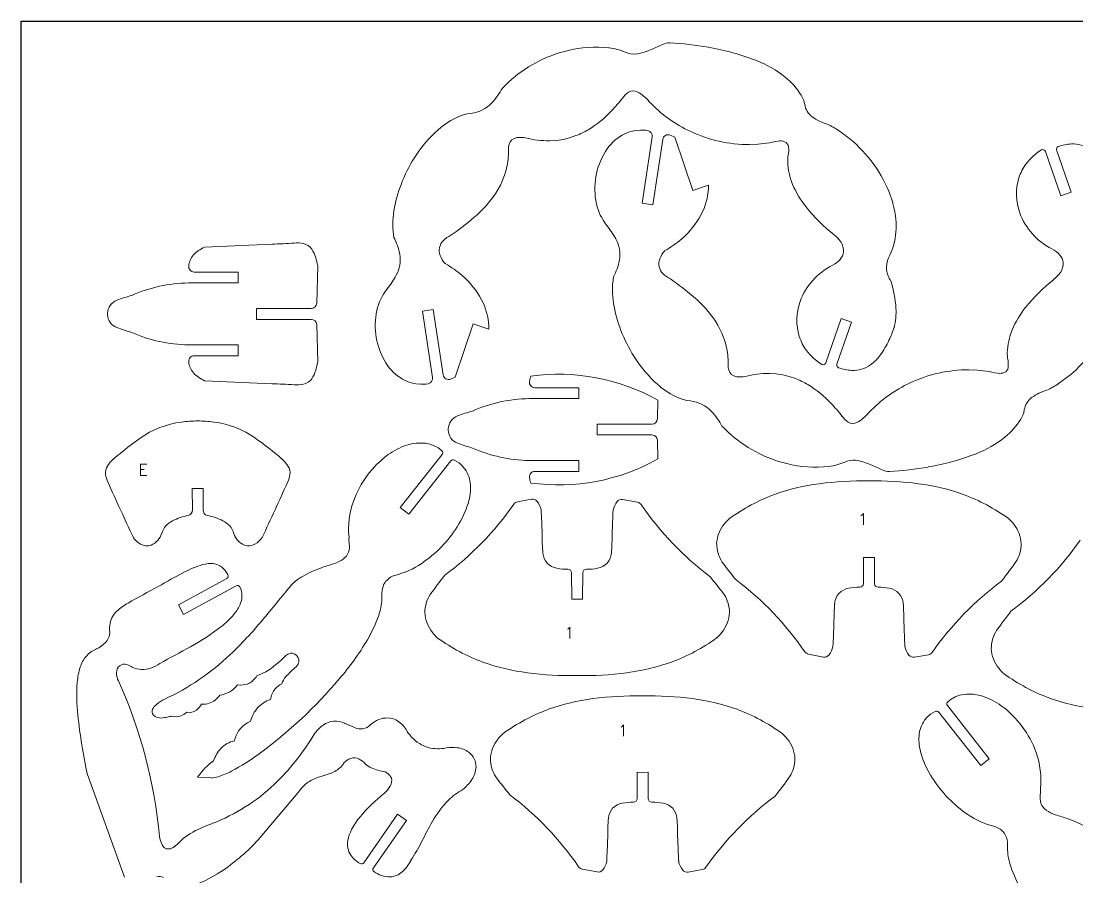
# Model space of a CAD drawing. Header units: millimetres. Extents: x 582 to 1007, y 590 to 997.
# Drawn here: x 581.5 to 860.7, y 770.2 to 996.6 of the extents above; entities that cross this region are included whole.
import ezdxf

# ---------------------------------------------------------------- set-up
doc = ezdxf.new("R2010")
doc.units = ezdxf.units.MM
doc.styles.get("Standard").update_dxf_attribs({"font": 'txt', "bigfont": 'gbcbig.shx'})

msp = doc.modelspace()

# ---------------------------------------------------------------- linework, layer by layer
at = {"color": 7, "linetype": 'Continuous', "lineweight": 15}
for p, q in [((710.42, 980.43), (708.76, 978.8)), ((788.48, 975.55), (787.78, 976.96)), ((699.34, 972.02), (697.96, 971.62)), ((700.47, 972.14), (699.34, 972.02)), ((726.54, 965.7), (728.21, 966.27)), ((742.71, 967.34), (743.96, 967.62)), ((743.96, 967.62), (745.27, 967.74)), ((745.27, 967.74), (746.65, 967.71)), ((748.37, 965.97), (745.71, 948.45)), ((746.65, 967.71), (747.23, 967.59)), ((753.12, 966.41), (753.98, 966.07)), ((753.98, 966.07), (754.39, 965.87)), ((721.31, 964.91), (723.09, 965.02)), ((723.09, 965.02), (724.83, 965.29)), ((724.83, 965.29), (726.54, 965.7)), ((748.55, 948.01), (751.17, 965.28)), ((754.39, 965.87), (759.13, 951.77)), ((774.08, 963.92), (776.36, 964.01)), ((776.36, 964.01), (778.63, 964.27)), ((710.3, 960.03), (710.41, 961.77)), ((784.27, 960.88), (784.21, 959.39)), ((848.14, 959.91), (849.19, 960.96)), ((849.19, 960.96), (850.39, 961.94)), ((850.39, 961.94), (851.34, 962.5)), ((852.39, 962.12), (856.43, 950.35)), ((859.15, 951.28), (855.31, 962.48)), ((847.23, 958.79), (848.14, 959.91)), ((759.13, 951.77), (763.26, 953.16)), ((856.43, 950.35), (859.15, 951.28)), ((745.71, 948.45), (748.55, 948.01)), ((679.86, 941.05), (680.06, 939.37)), ((812.01, 936.59), (812.46, 938.22)), ((647.89, 937.58), (629.98, 936.79)), ((627.26, 930.19), (638.86, 930.19)), ((638.86, 930.19), (638.86, 927.31)), ((659.66, 921.96), (659.94, 931.83)), ((638.86, 927.31), (625.75, 927.31)), ((737.93, 927.22), (738.13, 928.89)), ((604.35, 919.28), (604.35, 918.95)), ((643.76, 917.68), (643.76, 920.56)), ((643.76, 920.56), (658.22, 920.56)), ((687.63, 919.82), (690.48, 920.25)), ((690.29, 902.3), (687.63, 919.82)), ((690.48, 920.25), (693.1, 902.98)), ((658.22, 917.68), (643.76, 917.68)), ((659.94, 906.41), (659.66, 916.28)), ((696.32, 902.39), (701.06, 916.5)), ((701.06, 916.5), (705.18, 915.11)), ((794.32, 906.15), (798.35, 917.92)), ((801.08, 916.98), (797.24, 905.79)), ((798.35, 917.92), (801.08, 916.98)), ((625.75, 910.93), (638.86, 910.93)), ((638.86, 910.93), (638.86, 908.05)), ((638.86, 908.05), (627.26, 908.05)), ((768.37, 908.23), (768.48, 906.49)), ((789.16, 909.48), (790.07, 908.36)), ((790.07, 908.36), (791.12, 907.31)), ((842.34, 907.39), (842.28, 908.88)), ((791.12, 907.31), (792.32, 906.33)), ((792.32, 906.33), (793.27, 905.76)), ((695.05, 901.86), (695.91, 902.19)), ((695.91, 902.19), (696.32, 902.39)), ((779.39, 903.36), (781.16, 903.24)), ((781.16, 903.24), (782.9, 902.98)), ((782.9, 902.98), (784.61, 902.56)), ((784.61, 902.56), (786.28, 902)), ((832.15, 904.35), (834.43, 904.25)), ((834.43, 904.25), (836.7, 904)), ((629.98, 901.44), (647.89, 900.66)), ((684.64, 900.92), (685.89, 900.65)), ((685.89, 900.65), (687.2, 900.52)), ((687.2, 900.52), (688.58, 900.56)), ((688.58, 900.56), (689.15, 900.67)), ((717.35, 899.61), (728.95, 899.61)), ((728.95, 899.61), (728.95, 896.73)), ((728.95, 896.73), (715.84, 896.73)), ((749.75, 891.38), (749.89, 896.31)), ((757.41, 896.24), (756.03, 896.65)), ((758.54, 896.13), (757.41, 896.24)), ((846.55, 892.72), (845.85, 891.31)), ((694.45, 888.7), (694.45, 888.37)), ((733.85, 887.1), (733.85, 889.98)), ((733.85, 889.98), (748.32, 889.98)), ((768.49, 887.83), (766.84, 889.46)), ((748.32, 887.1), (733.85, 887.1)), ((749.89, 880.76), (749.75, 885.7)), ((688.41, 884.9), (689.59, 884.65)), ((689.59, 884.65), (690.73, 884.24)), ((690.73, 884.24), (691.83, 883.67)), ((691.83, 883.67), (692.72, 882.94)), ((692.83, 881.94), (681.74, 867.89)), ((684, 866.11), (695.16, 880.24)), ((696.08, 880.42), (697.31, 879.7)), ((697.31, 879.7), (698.17, 878.92)), ((715.84, 880.34), (728.95, 880.34)), ((728.95, 880.34), (728.95, 877.46)), ((698.17, 878.92), (698.88, 878.05)), ((728.95, 877.46), (717.35, 877.46)), ((626.77, 872.92), (628.21, 872.93)), ((626.82, 867.25), (626.77, 872.92)), ((628.21, 872.93), (629.65, 872.92)), ((629.65, 872.92), (629.61, 867.25)), ((716.49, 870.1), (712.77, 869.43)), ((744.53, 869.29), (740.56, 870.05)), ((681.74, 867.89), (684, 866.11)), ((804.22, 847.78), (804.25, 854.72)), ((804.25, 854.72), (805.69, 854.71)), ((805.69, 854.71), (807.13, 854.72)), ((807.13, 854.72), (807.16, 847.78)), ((623.08, 842.18), (635.91, 849.18)), ((727.1, 843.7), (727.07, 850.63)), ((730.01, 850.63), (729.98, 843.7)), ((638.34, 847.23), (624.46, 839.65)), ((639.72, 846.12), (639.33, 846.91)), ((639.89, 845.19), (639.72, 846.12)), ((639.91, 844.27), (639.89, 845.19)), ((728.54, 843.7), (727.1, 843.7)), ((729.98, 843.7), (728.54, 843.7)), ((624.46, 839.65), (623.08, 842.18)), ((599.36, 829.25), (598.67, 828.54)), ((600.16, 829.83), (599.36, 829.25)), ((789.7, 829.12), (793.67, 828.37)), ((817.74, 828.31), (821.45, 828.98)), ((829.67, 818.24), (828.53, 817.83)), ((830.85, 818.48), (829.67, 818.24)), ((826.43, 815.53), (837.52, 801.48)), ((827.43, 817.26), (826.54, 816.53)), ((828.53, 817.83), (827.43, 817.26)), ((619.74, 812.41), (619.38, 812.34)), ((620.09, 812.48), (619.74, 812.41)), ((620.45, 812.55), (620.09, 812.48)), ((620.81, 812.61), (620.45, 812.55)), ((621.16, 812.68), (620.81, 812.61)), ((621.52, 812.75), (621.16, 812.68)), ((821.09, 812.5), (820.37, 811.64)), ((821.95, 813.28), (821.09, 812.5)), ((823.18, 814), (821.95, 813.28)), ((835.26, 799.7), (824.1, 813.83)), ((619.02, 812.28), (618.67, 812.21)), ((619.38, 812.34), (619.02, 812.28)), ((641.34, 810.96), (642.19, 811.41)), ((837.52, 801.48), (835.26, 799.7)), ((599.02, 797.26), (608.8, 770.15)), ((631.75, 796.37), (628.22, 796.55)), ((744.39, 790.93), (744.42, 797.87)), ((744.42, 797.87), (745.86, 797.86)), ((745.86, 797.86), (747.3, 797.87)), ((747.3, 797.87), (747.33, 790.93)), ((644.19, 780.01), (654.77, 792.57)), ((677.86, 792.61), (677.62, 792.35)), ((672.1, 773.96), (681.01, 786.76)), ((683.37, 785.12), (674.65, 772.59)), ((681.01, 786.76), (683.37, 785.12)), ((618.27, 780.02), (618.06, 780.87)), ((729.88, 772.27), (733.84, 771.52)), ((757.91, 771.46), (761.63, 772.13))]:
    msp.add_line(p, q, dxfattribs=at)
at = {"color": 1}
msp.add_lwpolyline([(1006.87, 589.7), (581.51, 589.7), (581.51, 996.57), (1006.87, 996.57)], close=True, dxfattribs=at)
at = {"color": 7, "linetype": 'Continuous', "lineweight": 15}
for centre, radius, start, end in [((734.11, 954.88), 34.84, 103.6346, 132.835), ((733.66, 957.29), 32.39, 84.1541, 103.872), ((735.45, 975.95), 13.65, 65.0614, 83.6685), ((743.52, 993.52), 5.68, 245.9993, 275.7583), ((741.97, 1002.43), 14.72, 278.2644, 293.9869), ((650.98, 1211.83), 243.03, 293.5178, 294.3411), ((753.33, 985.36), 5.49, 93.2276, 113.4178), ((747.28, 897.91), 93.12, 80.0997, 86.4649), ((752.84, 927.51), 62.99, 68.4792, 80.4558), ((764.27, 956.83), 31.53, 52.275, 68.2491), ((772.39, 967.73), 17.94, 30.9556, 51.4959), ((690.24, 989.11), 21.2, 318.0914, 330.9136), ((745.69, 972.48), 6.39, 123.7684, 144.4637), ((743.38, 975.66), 2.47, 64.364, 120.0477), ((741.11, 971.14), 7.51, 47.3623, 63.6683), ((699.23, 981.45), 9.4, 277.5748, 316.1911), ((708.15, 1000.84), 40.66, 316.4362, 322.6981), ((733.31, 962.36), 19.26, 42.032, 47.9833), ((773.64, 999.78), 35.76, 223.294, 245.0533), ((774.89, 972.12), 14.02, 9.8552, 14.1814), ((793.9, 975.41), 5.27, 189.8241, 231.8815), ((704.94, 953.28), 19.62, 110.8604, 129.2189), ((716.06, 993.2), 29.67, 301.2918, 316.5826), ((798.06, 981.64), 12.76, 234.4316, 254.6604), ((781.78, 943.33), 29.04, 56.5414, 63.6133), ((713.94, 942.8), 33.43, 129.8076, 145.1695), ((720.24, 986.87), 22.09, 291.1632, 300.5715), ((746.92, 955.29), 12.86, 120.3366, 148.005), ((745.59, 957.23), 10.52, 105.8717, 119.3754), ((746.94, 966.18), 1.44, 351.3686, 78.6072), ((752.6, 965.07), 1.44, 68.5965, 171.3686), ((774.04, 1000.44), 36.52, 244.9256, 270.0613), ((777.68, 937.57), 36.1, 26.3841, 56.1471), ((715.94, 962.57), 5.59, 165.691, 188.2188), ((713, 963.2), 2.58, 99.2757, 163.0387), ((713.54, 959.31), 6.51, 78.132, 98.4321), ((721.04, 989.76), 24.85, 255.6396, 270.6347), ((812.72, 787.35), 180.17, 99.9204, 100.9046), ((782.23, 961.27), 3.6, 70.9532, 98.9013), ((782.62, 963.03), 1.82, 8.6625, 64.447), ((778.24, 962.49), 6.24, 345.0491, 7.4811), ((855.99, 962.71), 0.72, 109.4577, 198.9234), ((859.95, 951.52), 12.59, 93.1751, 109.4577), ((859.6, 956.2), 7.89, 54.4964, 92.5132), ((717.91, 939.77), 38.42, 144.8373, 167.475), ((751.97, 952.23), 18.76, 148.2413, 192.3296), ((851.71, 961.88), 0.72, 18.9234, 120.689), ((689.85, 962.47), 20.6, 326.5021, 353.206), ((801.16, 959.87), 16.95, 181.6304, 202.4813), ((857.92, 951.01), 13.22, 143.9627, 161.8944), ((859.34, 950.79), 14.64, 162.8087, 199.7834), ((746.17, 953.31), 17.1, 332.3944, 356.8049), ((749.72, 952.94), 13.53, 357.5106, 0.9092), ((809.83, 963.81), 26.47, 203.1827, 218.2995), ((784.3, 940.87), 28.71, 8.3449, 26.3496), ((680.66, 968.74), 31.72, 310.4954, 326.2107), ((706.19, 942.58), 26.38, 167.9122, 183.324), ((747.13, 951.24), 13.82, 192.5843, 218.5763), ((825.35, 976.65), 46.61, 218.8679, 231.7121), ((651.05, 1003.66), 77.5, 304.6599, 310.3807), ((741.6, 955.94), 22.38, 310.8267, 331.8524), ((792.7, 942.35), 20.18, 348.1924, 7.6471), ((861.7, 951.72), 17.17, 200.0202, 243.5802), ((708.43, 921.45), 35.02, 29.9612, 37.2002), ((666.07, 931.9), 15.86, 11.0096, 28.118), ((695.77, 935.9), 3.7, 135.5762, 200.7914), ((698.1, 933.63), 6.95, 115.3342, 135.6146), ((730.92, 934.75), 8.9, 350.8628, 28.0869), ((738.58, 959.45), 27, 299.0713, 310.8041), ((791.73, 933.83), 7.83, 33.6412, 52.8173), ((794.73, 935.79), 4.25, 356.2949, 34.0669), ((631.76, 930.75), 6.12, 123.5199, 155.778), ((635.42, 925.74), 12.32, 116.2041, 124.8558), ((644.4, 1063.34), 125.81, 271.5883, 274.2365), ((654.42, 930.07), 7.84, 77.2577, 95.3193), ((655.32, 934.06), 3.75, 36.3274, 77.2482), ((651.84, 931.8), 7.89, 16.535, 34.5375), ((757.32, 930.97), 7.44, 139.0773, 158.6756), ((795.25, 936.01), 3.75, 320.0575, 352.3015), ((182.38, 1200.68), 682.77, 337.0068, 337.24477), ((850.71, 929.86), 7.29, 41.1261, 62.6439), ((634.17, 930.58), 8.43, 161.4237, 171.3296), ((643.93, 929.17), 16.22, 9.4481, 17.5208), ((672.85, 933.52), 8.9, 331.9131, 9.1372), ((699.25, 937.3), 7.44, 201.3244, 220.9227), ((724.14, 936.36), 15.86, 331.882, 348.9904), ((753.85, 932.36), 3.7, 159.2086, 224.4238), ((792.64, 938.4), 7.29, 297.3561, 318.8739), ((817.42, 931.23), 7.07, 157.1281, 183.663), ((853.33, 932.25), 3.75, 7.6985, 39.9425), ((852.8, 932.48), 4.25, 325.9331, 3.7051), ((627.26, 931.63), 1.44, 171.3296, 270), ((680.51, 908.82), 27, 49.1959, 60.9287), ((756.17, 934.64), 6.95, 224.3854, 244.6658), ((803.63, 916.55), 17.17, 116.4198, 159.9798), ((817.48, 931.79), 7.19, 188.1215, 213.5075), ((849.8, 934.44), 7.83, 307.1827, 326.3588), ((626.33, 889.02), 38.3, 90.8698, 113.9635), ((650.36, 946.82), 35.02, 322.7998, 330.0388), ((683.52, 912.33), 22.38, 28.1476, 49.1733), ((764.26, 925.69), 26.38, 176.676, 192.0878), ((709.12, 864.61), 77.5, 49.6193, 55.3401), ((779.89, 918.19), 33.04, 4.2191, 16.962), ((883.42, 891.61), 46.61, 128.2879, 141.1321), ((689.06, 917.03), 13.82, 141.4237, 167.4157), ((608.19, 919.14), 3.84, 110.9197, 177.7973), ((621.72, 883.76), 41.72, 105.2021, 110.9197), ((658.22, 922), 1.44, 270, 358.4027), ((688.1, 914.96), 17.1, 3.1951, 27.6056), ((738.74, 899.53), 31.72, 33.7893, 49.5046), ((801.27, 917.47), 14.64, 160.2166, 197.1913), ((608.19, 919.1), 3.84, 182.2027, 249.0803), ((693.9, 916.03), 18.76, 167.6704, 211.7587), ((775.98, 928.5), 38.42, 192.525, 215.1627), ((796.52, 919.63), 16.35, 345.2082, 3.4703), ((867.9, 904.46), 26.47, 141.7005, 156.8173), ((658.22, 916.24), 1.44, 1.5973, 90), ((691.65, 915.32), 13.53, 359.0908, 2.4894), ((747.92, 905.79), 20.6, 6.794, 33.4979), ((621.72, 954.48), 41.72, 249.0803, 254.7979), ((626.33, 949.22), 38.3, 246.0365, 269.1302), ((799.85, 917.26), 13.22, 198.1056, 216.0373), ((784.6, 924.8), 29.25, 334.447, 341.3721), ((859.23, 908.4), 16.95, 157.5187, 178.3696), ((835.75, 930.69), 36.1, 303.8529, 333.6159), ((789.3, 922.2), 23.9, 324.1628, 335.1957), ((627.26, 906.61), 1.44, 90, 188.6704), ((798.93, 915.35), 12.07, 306.4787, 323.7951), ((836.31, 905.78), 6.24, 352.5189, 14.9509), ((634.17, 907.66), 8.43, 188.6704, 198.5763), ((631.76, 907.48), 6.12, 204.222, 236.4801), ((643.93, 909.07), 16.22, 342.4792, 350.5519), ((688.85, 912.97), 12.86, 211.995, 239.6634), ((772.01, 925.47), 33.43, 214.8305, 230.1924), ((774.02, 905.69), 5.59, 171.7812, 194.309), ((793.64, 906.38), 0.72, 239.311, 341.0766), ((797.92, 905.56), 0.72, 161.0766, 250.5423), ((801.88, 916.75), 12.59, 250.5423, 266.8249), ((801.52, 912.06), 7.89, 267.4868, 305.5036), ((840.7, 905.24), 1.82, 295.553, 351.3375), ((635.42, 912.49), 12.32, 235.1442, 243.7959), ((655.32, 904.18), 3.75, 282.7518, 323.6726), ((651.84, 906.43), 7.89, 325.4625, 343.465), ((687.52, 911.04), 10.52, 240.6246, 254.1283), ((688.87, 902.08), 1.44, 281.3928, 8.6314), ((694.53, 903.2), 1.44, 188.6314, 291.4035), ((724.26, 899.99), 8.43, 161.4237, 171.3296), ((723.58, 849.3), 53.88, 60.7617, 97.7883), ((771.07, 905.06), 2.58, 196.9613, 260.7243), ((771.61, 908.95), 6.51, 261.5679, 281.868), ((779.11, 878.51), 24.85, 89.3653, 104.3604), ((778.31, 881.4), 22.09, 59.4285, 68.8368), ((832.11, 867.83), 36.52, 89.9387, 115.0744), ((870.79, 1080.92), 180.17, 259.0954, 260.0796), ((840.31, 907), 3.6, 261.0987, 289.0468), ((644.4, 774.89), 125.81, 85.7635, 88.4117), ((654.42, 908.17), 7.84, 264.6807, 282.7423), ((717.35, 901.05), 1.44, 171.3296, 270), ((763.01, 914.98), 19.62, 230.7811, 249.1396), ((774.13, 875.06), 29.67, 43.4174, 58.7082), ((831.71, 868.49), 35.76, 114.9467, 136.706), ((839.86, 924.93), 29.04, 296.3867, 303.4586), ((716.43, 858.43), 38.3, 90.8698, 113.9635), ((851.97, 892.85), 5.27, 128.1185, 170.1759), ((856.13, 886.62), 12.76, 105.3396, 125.5684), ((711.81, 853.17), 41.72, 105.2021, 110.9197), ((757.31, 886.81), 9.4, 43.8089, 82.4252), ((766.22, 867.43), 40.66, 37.3019, 43.5638), ((832.96, 896.15), 14.02, 345.8186, 350.1448), ((628.63, 853.29), 37.52, 90.634, 97.2073), ((627.8, 853.29), 37.52, 82.7927, 89.366), ((698.29, 888.55), 3.84, 110.9197, 177.7973), ((748.32, 891.42), 1.44, 270, 358.4027), ((748.31, 879.16), 21.2, 29.0864, 41.9086), ((803.77, 895.79), 6.39, 215.5363, 236.2316), ((799.18, 897.12), 7.51, 296.3317, 312.6377), ((791.38, 905.9), 19.26, 312.0167, 317.968), ((830.46, 900.54), 17.94, 308.5041, 329.0444), ((626.83, 866.88), 23.81, 97.0211, 125.6642), ((629.6, 866.88), 23.81, 54.3358, 82.9789), ((698.29, 888.52), 3.84, 182.2027, 249.0803), ((792.18, 913.38), 34.84, 227.165, 256.3654), ((801.45, 892.61), 2.47, 239.9523, 295.636), ((673.33, 801.87), 103.74, 125.5919, 129.1394), ((583.1, 801.87), 103.74, 50.8606, 54.4081), ((687.07, 873.41), 11.56, 83.3018, 107.96), ((748.32, 885.66), 1.44, 1.5973, 90), ((822.34, 911.43), 31.53, 291.7509, 307.725), ((616.3, 870.24), 14.75, 124.9546, 134.5885), ((640.13, 870.24), 14.75, 45.4115, 55.0454), ((689.03, 867.59), 17.71, 108.1985, 126.1096), ((692.26, 882.39), 0.72, 321.7077, 50.7192), ((711.81, 923.9), 41.72, 249.0803, 254.7979), ((716.43, 918.64), 38.3, 246.0365, 269.1302), ((613, 873.11), 10.4, 132.7427, 146.2103), ((643.43, 873.11), 10.4, 33.7897, 47.2573), ((694.17, 860.66), 26.34, 126.2589, 160.3332), ((695.72, 879.79), 0.72, 59.6025, 141.7077), ((723.58, 927.77), 53.88, 262.2117, 299.2383), ((791.73, 910.97), 32.39, 256.128, 275.8459), ((793.52, 892.32), 13.65, 276.3315, 294.9386), ((801.59, 874.75), 5.68, 84.2417, 114.0007), ((800.04, 865.83), 14.72, 66.0131, 81.7356), ((810.92, 940.75), 62.99, 279.5442, 291.5208), ((607.27, 877.03), 3.46, 147.4691, 186.2886), ((610.81, 877.61), 7.03, 187.7801, 204.6275), ((645.62, 877.61), 7.03, 335.3725, 352.2199), ((649.16, 877.03), 3.46, 353.7114, 32.5309), ((691.97, 873.33), 8.37, 4.2776, 34.3388), ((717.35, 876.02), 1.44, 90, 188.6704), ((709.05, 656.43), 243.03, 65.6589, 66.4822), ((811.4, 882.9), 5.49, 246.5822, 266.7724), ((805.35, 970.36), 93.12, 273.5351, 279.9003), ((2854.64, 1900.3), 2472.94, 204.50298, 204.87842), ((-1598.21, 1900.3), 2472.94, 335.12158, 335.49702), ((686.13, 873.16), 14.21, 343.6023, 3.1899), ((724.26, 877.08), 8.43, 188.6704, 198.5763), ((799.83, 817.68), 57, 97.3473, 109.5743), ((804.18, 784.59), 90.37, 89.0404, 97.3955), ((807.2, 784.59), 90.37, 82.6045, 90.9596), ((811.55, 817.68), 57, 70.4257, 82.6527), ((798.92, 822.92), 51.76, 110.5687, 125.5887), ((812.46, 822.92), 51.76, 54.4113, 69.4313), ((689.24, 862.29), 21.15, 160.005, 186.0348), ((644.9, 915.55), 81.62, 306.5201, 325.0672), ((675.03, 876.79), 25.89, 327.354, 342.8387), ((713.04, 867.95), 1.5, 100.3136, 145.0672), ((716.75, 868.63), 1.5, 37.4087, 100.3136), ((713.12, 865.85), 6.08, 13.6879, 37.4087), ((743.97, 865.84), 6.09, 143.4145, 166.2354), ((740.28, 868.57), 1.5, 79.1926, 143.4145), ((744.24, 867.82), 1.5, 34.439, 79.1926), ((812.8, 914.83), 81.62, 214.439, 232.9862), ((629.66, 847.65), 18.61, 102.3059, 115.7561), ((625.38, 867.24), 1.44, 282.3059, 0.5027), ((631.05, 867.24), 1.44, 179.4973, 257.6941), ((626.77, 847.65), 18.61, 64.2439, 77.6941), ((329.98, 847.45), 389.55, 1.9999, 2.919), ((1127.1, 847.52), 389.55, 177.0911, 178.0102), ((623.98, 859.4), 5.56, 115.6907, 162.6863), ((632.45, 859.4), 5.56, 17.3137, 64.3093), ((668.75, 880.64), 33.25, 304.1756, 327.6028), ((774.48, 857.83), 9.07, 141.1878, 177.0403), ((777.16, 855.9), 12.37, 132.5379, 141.9723), ((834.22, 855.9), 12.37, 38.0277, 47.4621), ((836.9, 857.83), 9.07, 2.9597, 38.8122), ((616.28, 863.75), 6.36, 216.6769, 239.8796), ((613.92, 862.52), 4.97, 293.2306, 342.8935), ((642.51, 862.52), 4.97, 197.1065, 246.7694), ((640.15, 863.75), 6.36, 300.1204, 323.3231), ((675.62, 859.48), 7.43, 175.4374, 188.8128), ((778.28, 860.47), 58.99, 179.4456, 184.5436), ((678.79, 860.46), 58.99, 355.4666, 0.5646), ((614.82, 861.18), 3.4, 239.4551, 288.2382), ((641.61, 861.18), 3.4, 251.7618, 300.5449), ((662.88, 857.62), 5.45, 343.4574, 7.6557), ((774.25, 858.3), 8.82, 179.9764, 212.6379), ((794.67, 906.06), 81.62, 306.515, 325.0622), ((837.13, 858.3), 8.82, 327.3621, 0.0236), ((661.29, 861.83), 9.27, 289.0049, 305.6001), ((664.52, 857.47), 3.85, 304.3173, 338.5642), ((724.52, 856.44), 5.09, 187.2932, 219.546), ((732.56, 856.44), 5.09, 320.4641, 352.717), ((636.84, 827.68), 26.17, 106.2459, 118.0849), ((631.7, 845.01), 8.09, 85.3368, 105.6163), ((631.86, 848.63), 4.46, 52.3017, 83.5776), ((629.68, 846.6), 7.42, 28.6161, 48.6002), ((670.95, 823.59), 30.11, 109.4779, 120.6516), ((678.09, 804.02), 50.95, 105.6961, 109.7144), ((675.06, 871.31), 21.99, 283.7619, 304.2433), ((723.99, 856.51), 4.74, 224.2202, 259.7669), ((725.89, 865.89), 14.31, 258.9753, 270.8294), ((726.11, 850.62), 0.96, 0.257, 90.8294), ((730.97, 850.62), 0.96, 89.1807, 179.7531), ((731.19, 865.89), 14.31, 269.1807, 281.0348), ((733.08, 856.51), 4.74, 280.2432, 315.7899), ((884.91, 942.31), 147.73, 216.9325, 219.2864), ((724.35, 939.41), 147.73, 321.9986, 324.4602), ((691.94, 721.91), 145.43, 117.6207, 120.6577), ((635.56, 849.81), 0.72, 298.6164, 28.6161), ((662.78, 837.75), 13.77, 121.4648, 135.74), ((681.93, 844.98), 5.24, 108.2276, 143.2568), ((809.89, 759.01), 147.73, 142.0037, 144.4653), ((649.33, 756.1), 147.73, 36.9375, 39.2914), ((721.42, 783.59), 81.62, 34.4339, 52.9811), ((781.29, 539.02), 348.7, 117.962, 119.4591), ((638.69, 846.6), 0.72, 25.8235, 118.6164), ((-996.24, 2199.26), 2132.46, 320.33545, 320.65683), ((681.92, 845.38), 5, 146.8805, 174.1407), ((801.15, 841.9), 4.74, 100.2381, 135.7849), ((803.04, 832.52), 14.31, 89.1756, 101.0298), ((803.26, 847.79), 0.96, 269.1756, 359.7481), ((808.12, 847.79), 0.96, 180.2519, 270.8244), ((808.34, 832.52), 14.31, 78.9702, 90.8244), ((810.24, 841.9), 4.74, 44.2151, 79.7619), ((889.33, 782.86), 81.62, 126.515, 145.0622), ((633.65, 844.77), 6.27, 338.1828, 355.4133), ((659.84, 844.8), 17.11, 341.4136, 356.2166), ((693.82, 844.56), 16.93, 175.5163, 183.0222), ((697.1, 840.11), 8.82, 147.3671, 180.0287), ((759.98, 840.12), 8.82, 359.9814, 32.643), ((801.67, 841.97), 5.09, 140.4591, 172.7119), ((809.71, 841.97), 5.09, 7.2881, 39.5409), ((610.82, 836.18), 5.89, 133.2019, 175.2239), ((617.77, 828.38), 16.33, 119.1991, 132.2049), ((629.55, 846.59), 10.76, 320.5601, 337.2894), ((855.44, 837.95), 58.99, 175.4615, 180.5595), ((755.94, 837.95), 58.99, 359.4405, 4.5385), ((959.65, 749.5), 147.73, 141.9986, 144.4602), ((620.37, 854.33), 22.77, 307.8164, 320.1819), ((557.58, 911.42), 114.32, 313.8112, 320.1263), ((641.62, 851.39), 36.48, 329.5669, 340.7287), ((697.33, 840.58), 9.07, 182.9648, 218.8173), ((759.75, 840.58), 9.07, 321.1929, 357.0453), ((600.84, 835.05), 4.13, 314.2164, 0.0556), ((609.88, 835.9), 4.98, 171.0785, 189.7785), ((594.95, 887.77), 64.77, 298.9314, 307.4464), ((700.01, 842.51), 12.37, 218.0328, 227.4672), ((757.07, 842.52), 12.37, 312.543, 321.9774), ((407.13, 850.93), 389.55, 357.0861, 358.0051), ((1204.25, 850.93), 389.55, 181.9949, 182.9139), ((846.87, 830.61), 8.82, 147.3621, 180.0236), ((596.39, 840.08), 10.84, 297.8861, 312.5337), ((608.95, 871.17), 74.67, 319.3874, 329.18), ((721.77, 875.49), 51.76, 234.4163, 249.4364), ((735.3, 875.49), 51.76, 290.5737, 305.5938), ((584.12, 862.64), 36.52, 296.0546, 298.3521), ((2774.5, -3096.24), 4476.47, 118.67836, 118.79666), ((653.24, 826.78), 2.66, 111.7459, 136.5396), ((652.98, 827.38), 2, 355.0449, 111.2674), ((789.98, 830.6), 1.5, 214.4339, 259.1876), ((790.26, 832.58), 6.09, 323.4094, 346.2304), ((821.11, 832.57), 6.08, 193.6829, 217.4037), ((821.18, 830.46), 1.5, 280.3086, 325.0622), ((847.1, 831.08), 9.07, 182.9597, 218.8122), ((605.77, 822.91), 9.06, 141.5802, 162.4001), ((608.84, 824.32), 2.16, 72.3158, 126.2825), ((607, 819.46), 7.36, 57.9865, 70.1562), ((611.04, 837.77), 13.22, 291.3112, 302.6974), ((591.89, 876.44), 65.33, 295.016, 313.3364), ((634.36, 844.36), 23.14, 300.7615, 317.0949), ((652.59, 827.54), 2.41, 313.7446, 352.0873), ((722.68, 880.73), 57, 250.4307, 262.6577), ((734.39, 880.74), 57, 277.3524, 289.5794), ((793.95, 829.84), 1.5, 259.1876, 323.4094), ((817.47, 829.78), 1.5, 217.4037, 280.3086), ((615.2, 820.05), 18.92, 162.7578, 174.9869), ((609.26, 824.18), 2.53, 131.9858, 180.335), ((611.55, 824.25), 4.83, 180.953, 207.177), ((613.67, 831.47), 6.4, 244.3456, 289.796), ((638.37, 838.22), 15.81, 290.2307, 299.6401), ((677.96, 798.28), 36.32, 130.7486, 136.7131), ((727.02, 913.82), 90.37, 262.6096, 270.9647), ((730.05, 913.82), 90.37, 269.0455, 277.4006), ((849.78, 833.01), 12.37, 218.0277, 227.4621), ((871.54, 865.99), 51.76, 234.4113, 249.4313), ((644.8, 818.15), 48.58, 175.8156, 186.0552), ((491.15, 769.57), 127.41, 5.0873, 24.3215), ((633.02, 825.48), 7.28, 278.1075, 322.0204), ((639.59, 826.27), 5.33, 261.0872, 293.0951), ((639.19, 826.2), 5.44, 297.2023, 328.7516), ((570.55, 903.13), 124.63, 306.3547, 319.7259), ((652.51, 816.62), 5.08, 114.0054, 139.0364), ((654.86, 820.07), 4.57, 137.0198, 164.9435), ((629.3, 821.55), 5.76, 289.8562, 325.4109), ((653.45, 816.16), 6.1, 141.5366, 170.7668), ((744.35, 727.74), 90.37, 89.0404, 97.3955), ((747.38, 727.74), 90.37, 82.6045, 90.9596), ((832.19, 807), 11.56, 72.04, 96.6982), ((830.23, 801.17), 17.71, 53.8904, 71.8015), ((619.86, 812.64), 4.08, 128.7735, 151.6355), ((625.27, 805.86), 12.76, 116.8498, 128.6592), ((624.33, 818.67), 5.61, 309.1906, 330.3664), ((629.67, 821.19), 5.31, 265.0181, 287.4504), ((650.21, 809.15), 8.46, 109.1593, 136.4411), ((740.01, 760.83), 57, 97.3473, 109.5743), ((751.72, 760.83), 57, 70.4257, 82.6527), ((827, 815.97), 0.72, 129.2808, 218.2923), ((825.09, 794.25), 26.34, 19.6668, 53.7411), ((872.45, 871.23), 57, 250.4257, 262.6527), ((750.83, 829.7), 155.23, 186.1655, 192.0645), ((617.48, 813.96), 1.36, 152.8896, 224.1363), ((618.65, 815.5), 3.29, 229.1709, 270.2104), ((622.54, 815.38), 2.82, 248.7168, 291.6315), ((621.56, 818.12), 5.74, 290.6775, 310.9088), ((626.09, 816.47), 2.79, 253.9297, 309.9212), ((650.67, 809.19), 8.77, 138.7432, 165.3337), ((739.1, 766.07), 51.76, 110.5687, 125.5887), ((752.63, 766.07), 51.76, 54.4113, 69.4313), ((823.54, 813.38), 0.72, 38.2923, 120.3975), ((644.8, 804.83), 7.04, 119.4556, 168.9065), ((668.4, 800.87), 11.79, 126.3178, 141.5118), ((664.71, 805.78), 5.65, 96.114, 125.6731), ((664.36, 804.57), 6.83, 66.3693, 92.1117), ((751.82, 1004.29), 211.2, 246.3492, 247.1495), ((671.53, 814.17), 4.83, 249.0519, 274.0475), ((671.2, 813.05), 3.75, 280.3047, 316.678), ((678.71, 805.27), 7.06, 111.6826, 132.5764), ((678.22, 806.51), 5.74, 63.7779, 111.6167), ((677.59, 805.86), 6.6, 30.2957, 61.3583), ((827.29, 806.92), 8.37, 145.6612, 175.7224), ((602.65, 841.9), 65.8, 315.203, 329.199), ((694.74, 816.14), 13.4, 211.2754, 221.815), ((691.76, 813.43), 9.37, 221.5889, 254.8532), ((717.34, 799.05), 12.37, 132.5379, 141.9723), ((774.39, 799.05), 12.37, 38.0277, 47.4621), ((833.13, 806.75), 14.21, 176.8101, 196.3977), ((641.89, 797.48), 10.11, 138.3179, 160.0164), ((639.11, 799.85), 6.45, 100.9062, 137.6032), ((691.79, 815.39), 11.28, 257.3167, 280.6826), ((695.61, 794.89), 9.58, 82.5922, 100.4212), ((695.95, 797.66), 6.79, 54.2516, 82.4364), ((714.66, 800.99), 9.07, 141.1878, 177.0403), ((777.07, 800.99), 9.07, 2.9597, 38.8122), ((609.25, 850.64), 59.42, 297.9822, 306.3027), ((670.46, 796.88), 5, 111.1488, 134.5187), ((669.58, 798.83), 2.87, 62.8986, 108.8248), ((668.13, 796.31), 5.78, 40.2742, 61.4902), ((697.09, 799.38), 4.72, 358.993, 53.237), ((714.43, 801.45), 8.82, 179.9764, 212.6379), ((777.3, 801.45), 8.82, 327.3621, 0.0236), ((844.23, 810.38), 25.89, 197.1613, 212.646), ((830.02, 795.88), 21.15, 353.9652, 19.995), ((644.36, 785.04), 19.9, 126.9491, 144.3659), ((660.37, 805.42), 8.36, 287.5608, 310.3569), ((661.51, 803.79), 6.39, 312.0004, 328.4264), ((676.15, 803.97), 5.34, 227.3834, 247.548), ((681.43, 817.56), 19.92, 248.4534, 259.4706), ((694.97, 799.74), 6.85, 326.3532, 356.319), ((628.23, 796.6), 0.048, 144.3659, 267.0688), ((631.28, 804.23), 7.88, 273.3827, 287.176), ((627.89, 815.48), 19.62, 286.9492, 298.0882), ((662.81, 787.37), 9.57, 109.0342, 129.7751), ((790.98, 392.21), 425, 107.5408, 107.9946), ((675.84, 794.33), 4.14, 36.3157, 61.9719), ((677.34, 795.61), 2.18, 335.6601, 32.353), ((690.29, 802.93), 12.52, 309.6648, 326.062), ((825.08, 885.46), 147.73, 216.9325, 219.2864), ((664.52, 882.56), 147.73, 321.9986, 324.4602), ((850.51, 814.22), 33.25, 212.3972, 235.8244), ((613.91, 831.18), 50.25, 292.6164, 314.8277), ((675.33, 776.29), 26.23, 135.3282, 141.6317), ((672.44, 797.95), 7.61, 315.4931, 334.883), ((706.56, 778.11), 17.29, 118.6085, 133.8992), ((843.64, 793.07), 7.43, 351.1872, 4.5626), ((704.89, 757.48), 44.26, 128.0259, 139.8065), ((713.12, 772.11), 26.17, 135.12, 151.0692), ((661.6, 726.74), 81.62, 34.4339, 52.9811), ((743.43, 790.94), 0.96, 269.1756, 359.7481), ((748.29, 790.94), 0.96, 180.2519, 270.8244), ((829.5, 726.01), 81.62, 126.515, 145.0622), ((856.38, 791.2), 5.45, 172.3443, 196.5426), ((741.84, 785.12), 5.09, 140.4591, 172.7119), ((741.32, 785.05), 4.74, 100.2381, 135.7849), ((743.21, 775.67), 14.31, 89.1756, 101.0298), ((748.51, 775.67), 14.31, 78.9702, 90.8244), ((750.41, 785.05), 4.74, 44.2151, 79.7619), ((749.88, 785.12), 5.09, 7.2881, 39.5409), ((854.74, 791.06), 3.85, 201.4358, 235.6827), ((857.97, 795.41), 9.27, 234.3999, 250.9951), ((659.74, 711.95), 77.52, 109.9927, 113.3632), ((685.13, 774.34), 18.29, 140.2082, 152.6048), ((779.02, 734.48), 102.06, 150.4803, 153.7505), ((795.61, 781.1), 58.99, 175.4615, 180.5595), ((696.12, 781.1), 58.99, 359.4405, 4.5385), ((844.2, 804.89), 21.99, 235.7567, 256.2381), ((841.17, 737.6), 50.95, 70.2856, 74.3039), ((848.31, 757.18), 30.11, 59.3484, 70.5221), ((636.45, 765.44), 19.17, 112.8578, 131.298), ((677.91, 778.05), 10.17, 152.4699, 169.7791), ((837.33, 778.56), 5.24, 36.7432, 71.7724), ((837.34, 778.96), 5, 5.8593, 33.1195), ((623.56, 781.43), 5.48, 194.8625, 215.1013), ((614.3, 788.36), 12.76, 309.1574, 318.102), ((603.57, 817.58), 55.33, 304.5737, 317.2381), ((673.43, 778.91), 5.61, 170.2564, 211.7028), ((640.19, 803.73), 53.09, 326.7716, 332.9853), ((347.3, 794.08), 389.55, 357.0861, 358.0051), ((1144.43, 794.08), 389.55, 181.9949, 182.9139), ((825.44, 778.15), 16.93, 356.9778, 4.4837), ((620.44, 779.27), 1.68, 216.1503, 288.4287), ((619.65, 781.59), 4.12, 288.5874, 310.9561), ((859.42, 778.39), 17.11, 183.7834, 198.5864), ((674.62, 780.17), 7.3, 215.2644, 241.7728), ((671.51, 774.37), 0.72, 241.7728, 325.1716), ((675.59, 778.88), 9.96, 312.3619, 334.7972), ((730.43, 775.73), 6.09, 323.4094, 346.2304), ((761.28, 775.72), 6.08, 193.6829, 217.4037), ((616.42, 798.5), 32.33, 292.1383, 305.0017), ((675.24, 772.18), 0.72, 145.1716, 233.8995), ((679.06, 777.42), 7.2, 233.8995, 270.2443), ((678.72, 775.72), 5.51, 273.881, 310.5053), ((730.16, 773.75), 1.5, 214.4339, 259.1876), ((734.12, 772.99), 1.5, 259.1876, 323.4094), ((757.65, 772.93), 1.5, 217.4037, 280.3086), ((761.36, 773.61), 1.5, 280.3086, 325.0622), ((877.64, 784.97), 36.48, 199.2713, 210.4331), ((618.1, 768.08), 2.25, 61.8153, 108.268)]:
    msp.add_arc(centre, radius, start, end, dxfattribs=at)

# ---------------------------------------------------------------- texts
at = {"char_height": 3, "attachment_point": 1}
for s, insert, width in [('E', (612.52, 879.39), 7.3558), ('1', (802.81, 866.3), 23.3615), ('1', (725.22, 836.27), 23.3615), ('1', (739.4, 810.42), 23.3615)]:
    msp.add_mtext(s, dxfattribs=dict(at, insert=insert, width=width))

doc.saveas('drawing.dxf')
